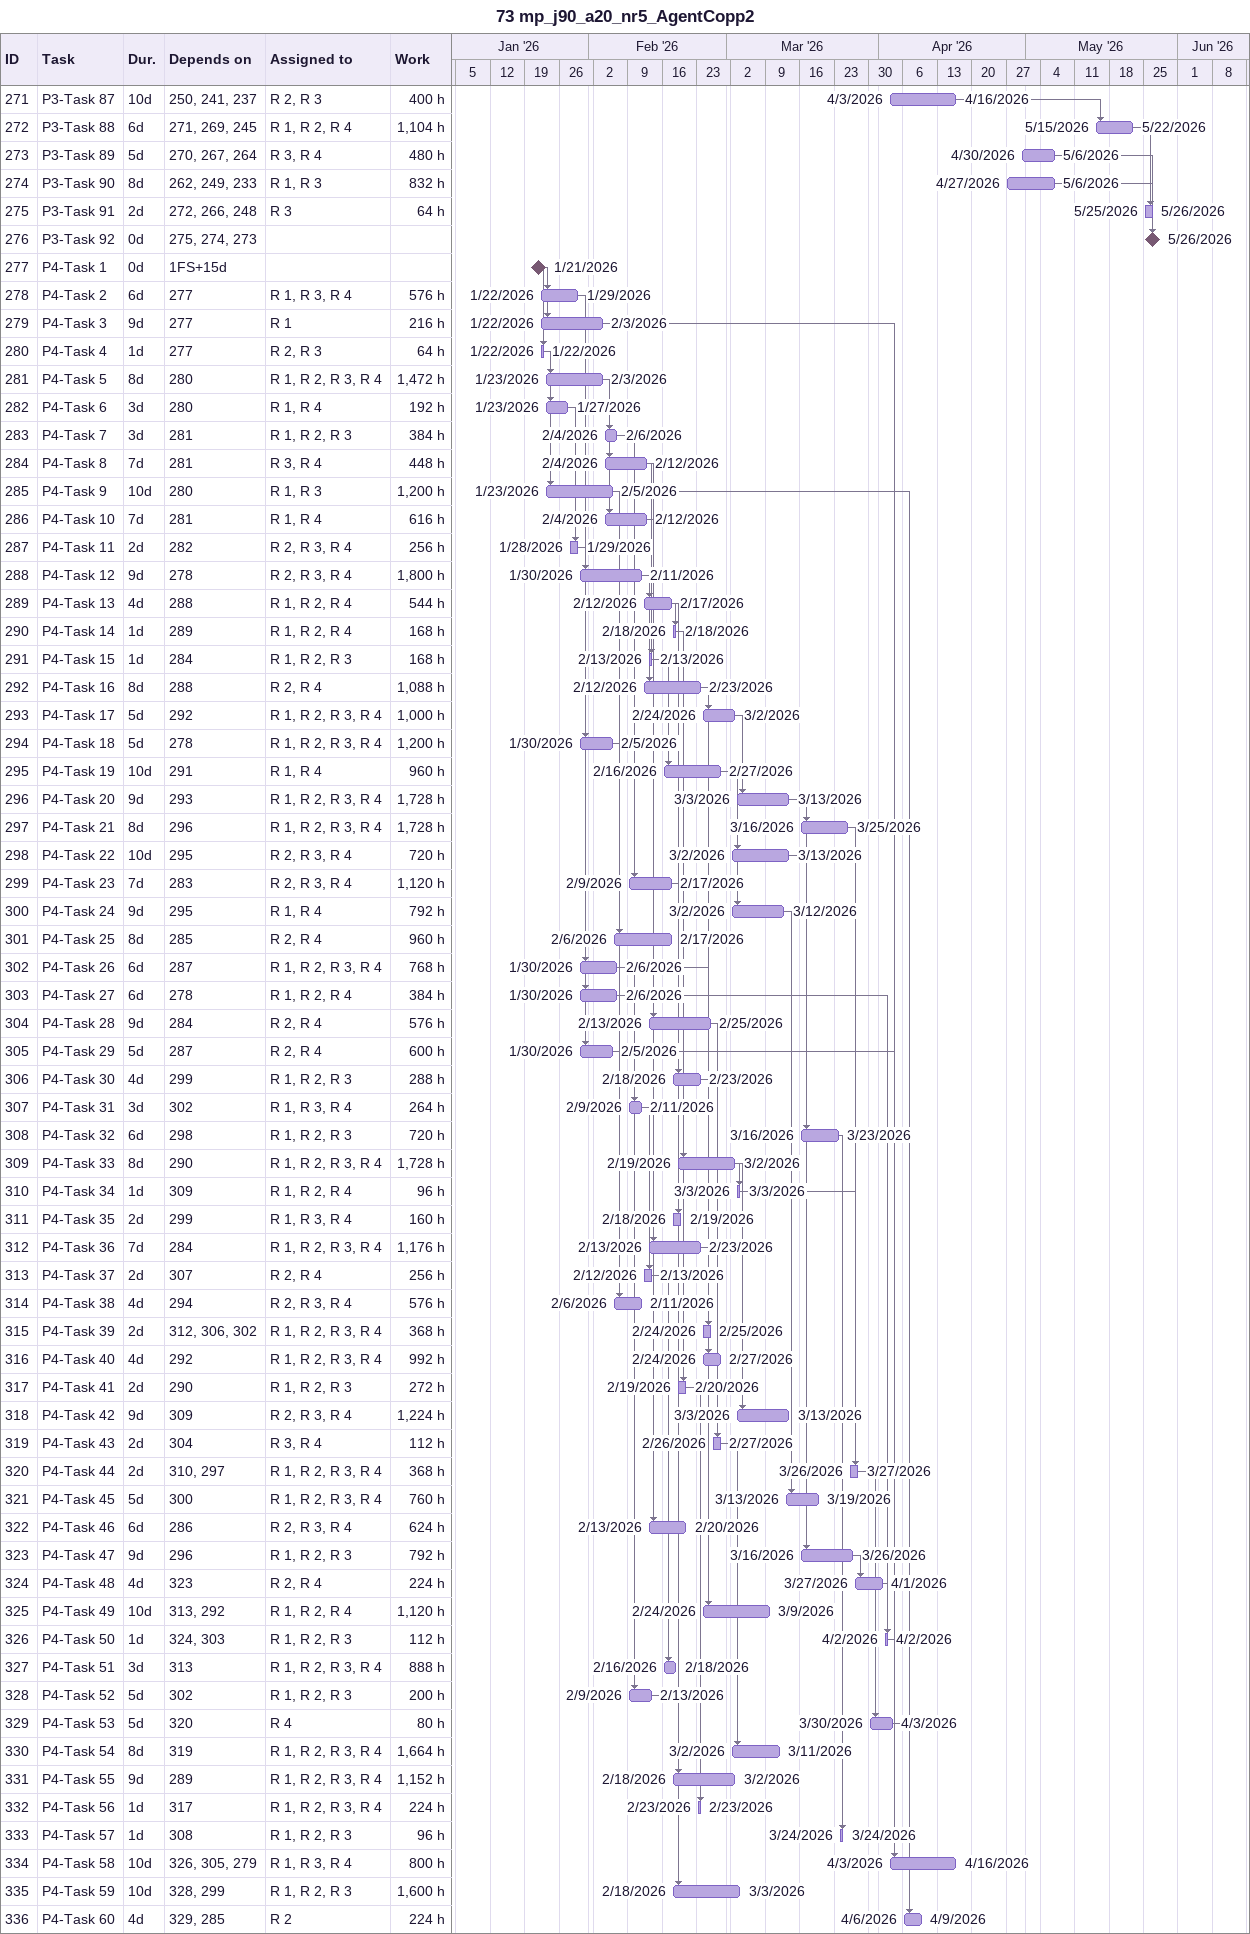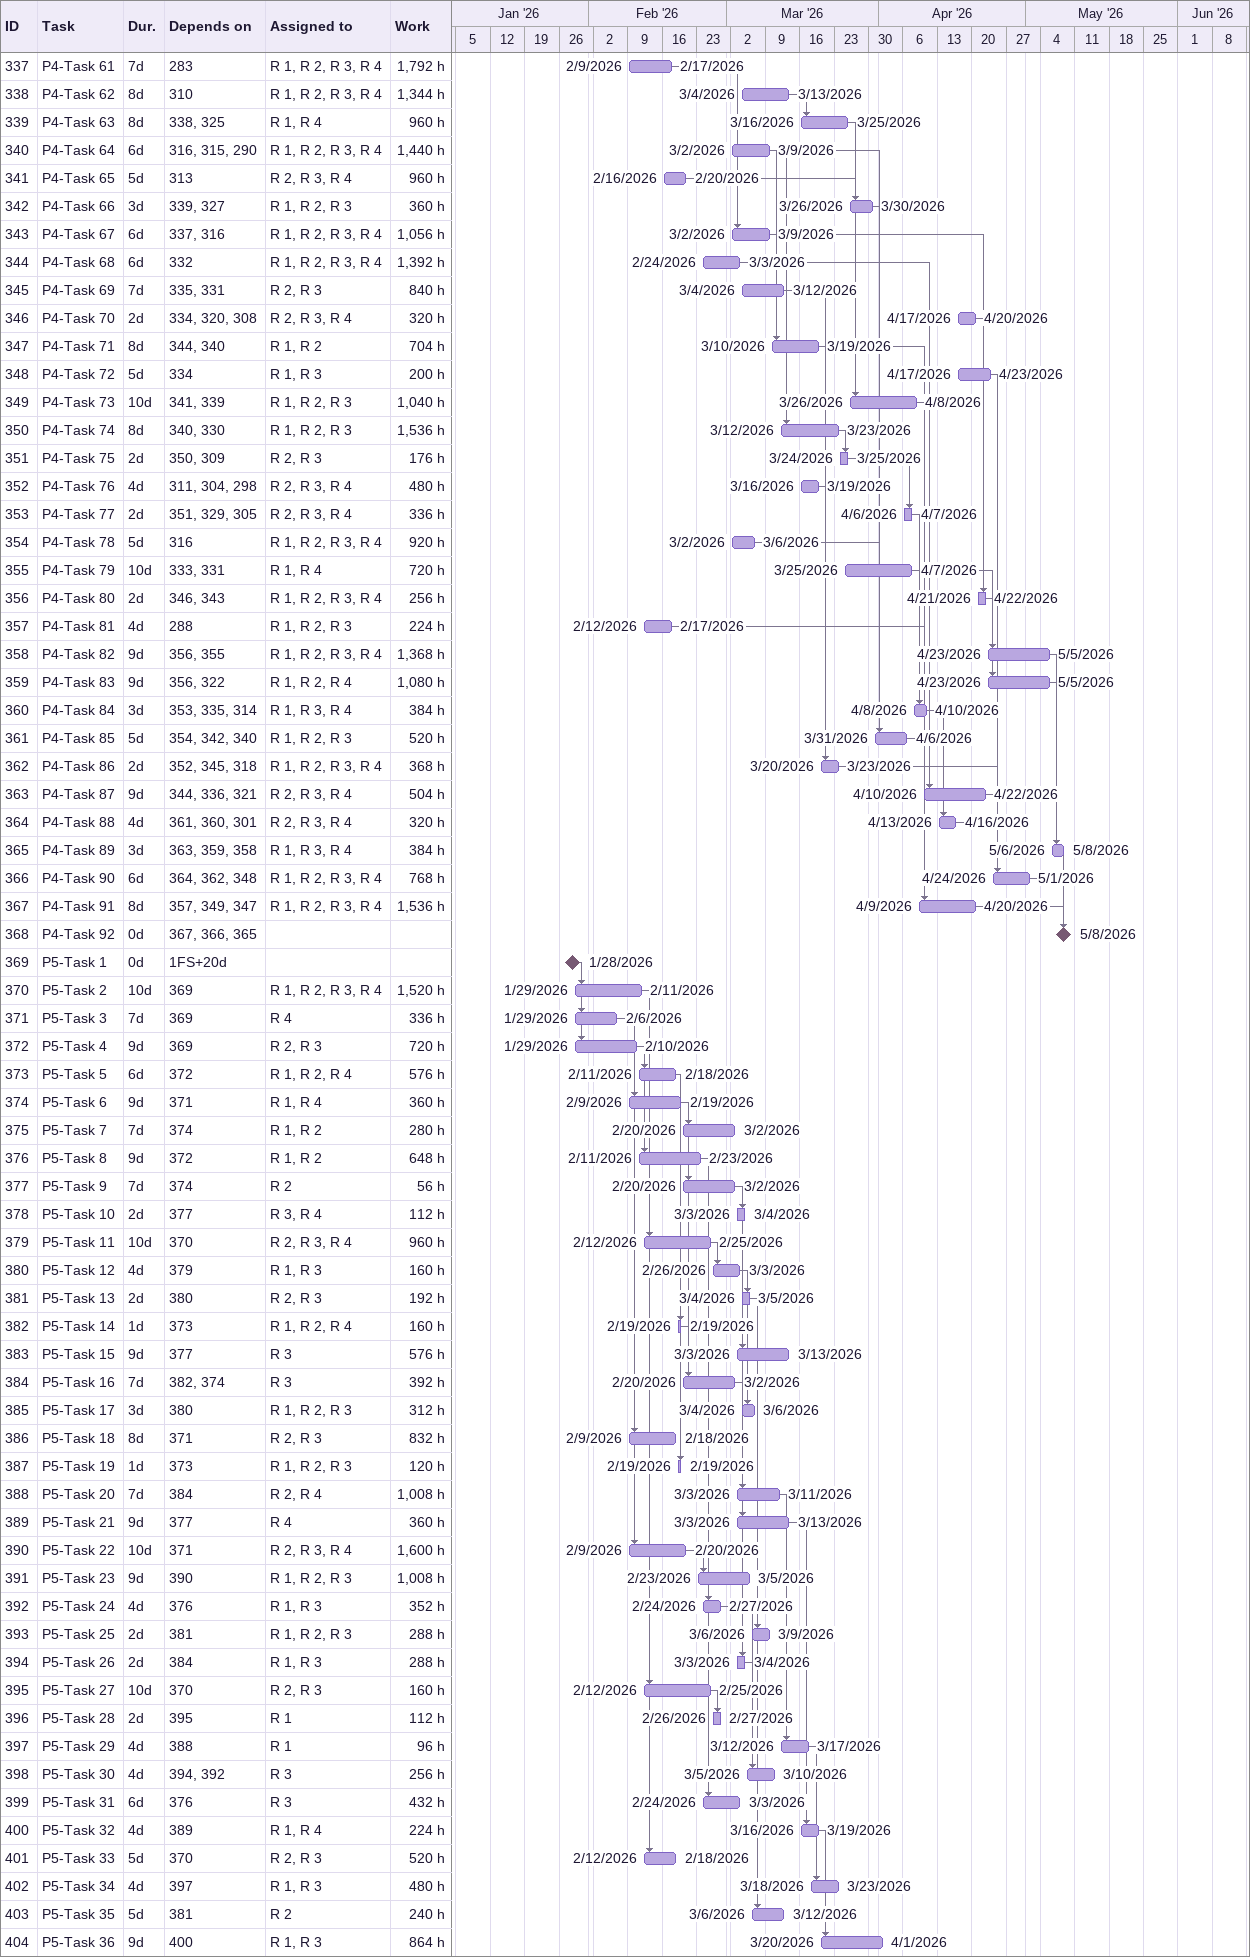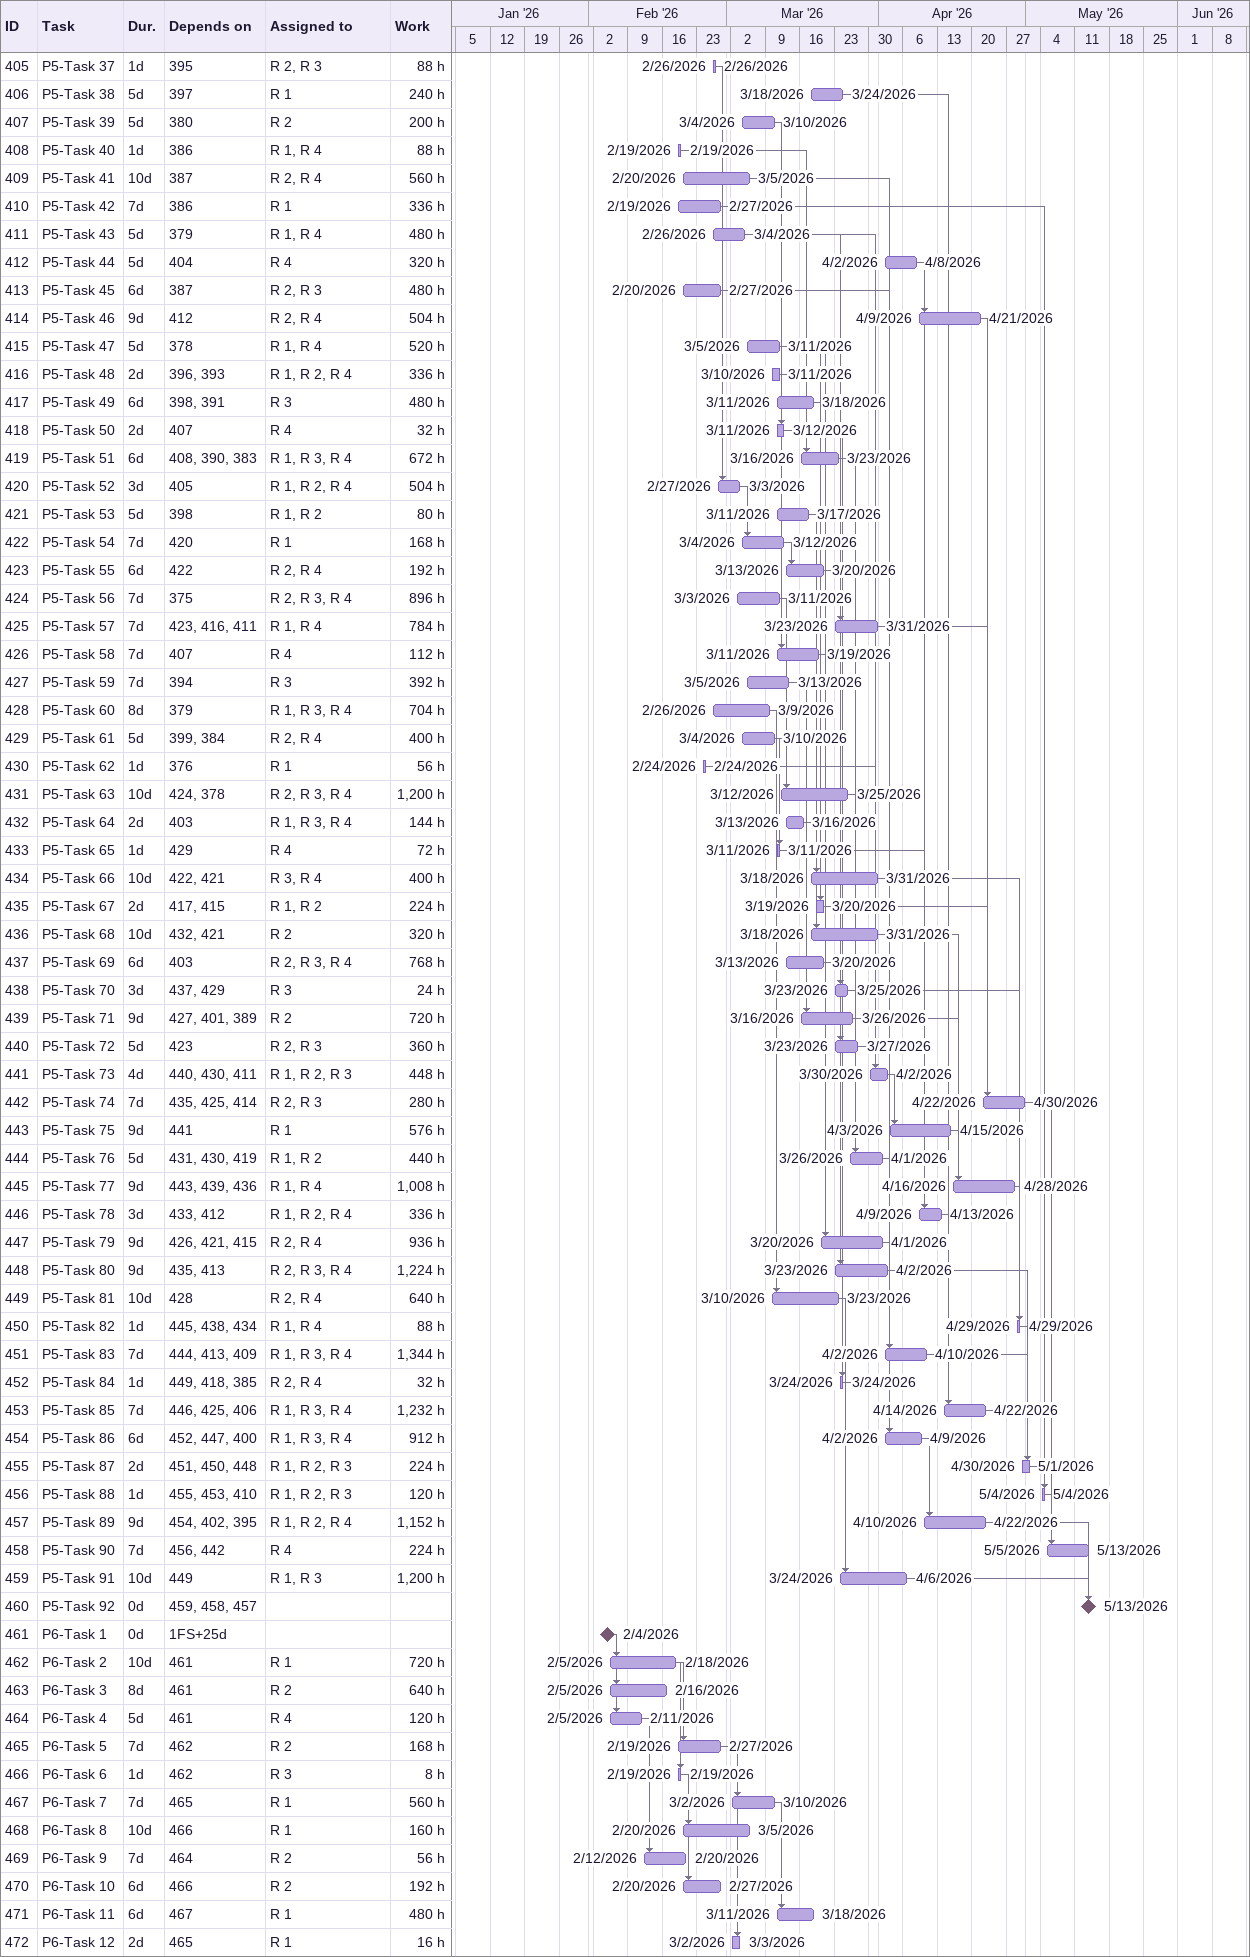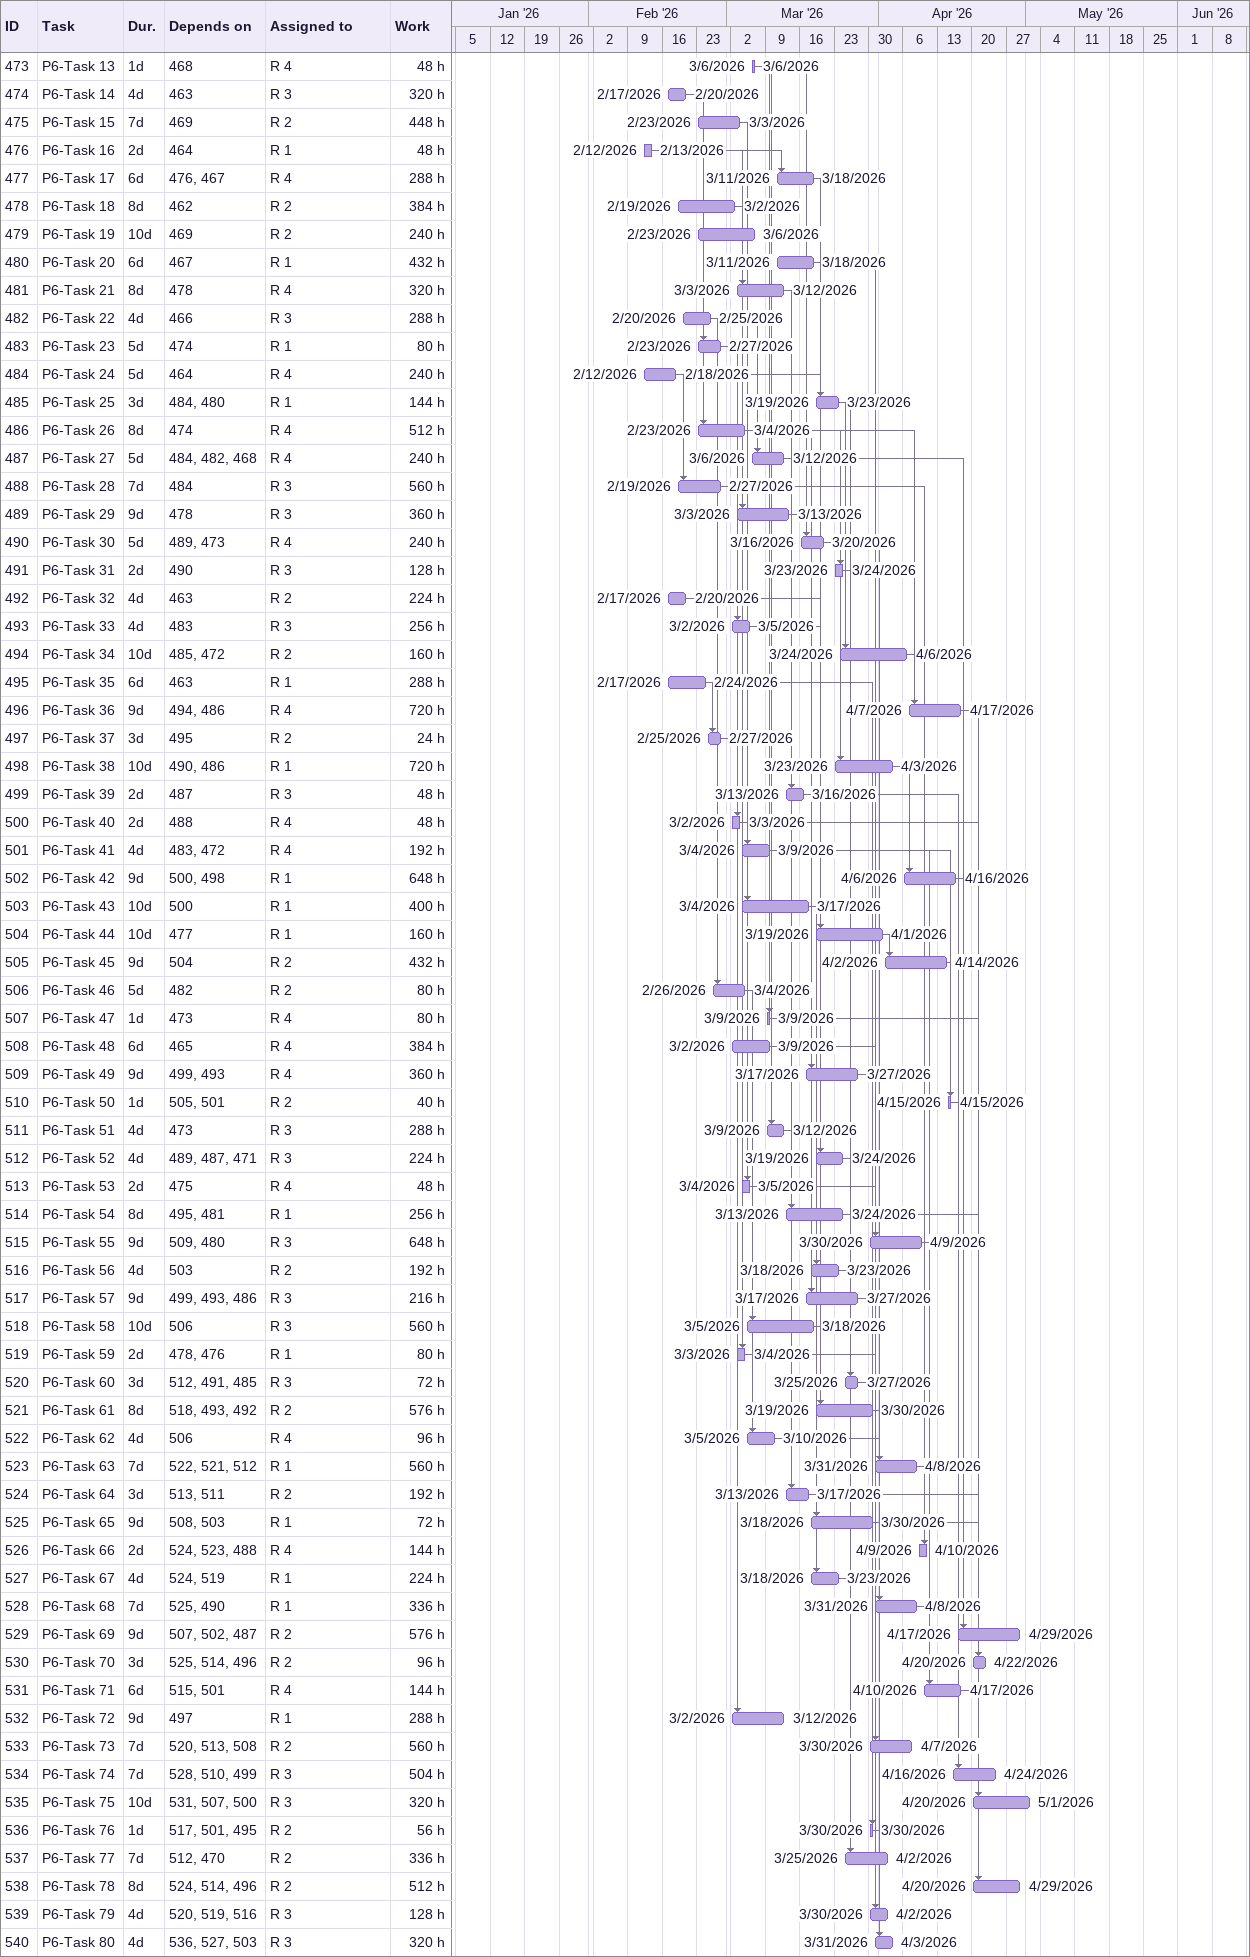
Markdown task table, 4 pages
73 mp_j90_a20_nr5_AgentCopp2

| ID | Task | Duration | Start | Finish | Predecessors | Resources | Work (h) |
|---|---|---|---|---|---|---|---|
| 271 | P3-Task 87 | 10d | 2026-04-03 | 2026-04-16 | 250, 241, 237 | R 2, R 3 | 400 |
| 272 | P3-Task 88 | 6d | 2026-05-15 | 2026-05-22 | 271, 269, 245 | R 1, R 2, R 4 | 1104 |
| 273 | P3-Task 89 | 5d | 2026-04-30 | 2026-05-06 | 270, 267, 264 | R 3, R 4 | 480 |
| 274 | P3-Task 90 | 8d | 2026-04-27 | 2026-05-06 | 262, 249, 233 | R 1, R 3 | 832 |
| 275 | P3-Task 91 | 2d | 2026-05-25 | 2026-05-26 | 272, 266, 248 | R 3 | 64 |
| 276 | P3-Task 92 | 0d | 2026-05-26 | 2026-05-26 | 275, 274, 273 |  |  |
| 277 | P4-Task 1 | 0d | 2026-01-21 | 2026-01-21 | 1FS+15d |  |  |
| 278 | P4-Task 2 | 6d | 2026-01-22 | 2026-01-29 | 277 | R 1, R 3, R 4 | 576 |
| 279 | P4-Task 3 | 9d | 2026-01-22 | 2026-02-03 | 277 | R 1 | 216 |
| 280 | P4-Task 4 | 1d | 2026-01-22 | 2026-01-22 | 277 | R 2, R 3 | 64 |
| 281 | P4-Task 5 | 8d | 2026-01-23 | 2026-02-03 | 280 | R 1, R 2, R 3, R 4 | 1472 |
| 282 | P4-Task 6 | 3d | 2026-01-23 | 2026-01-27 | 280 | R 1, R 4 | 192 |
| 283 | P4-Task 7 | 3d | 2026-02-04 | 2026-02-06 | 281 | R 1, R 2, R 3 | 384 |
| 284 | P4-Task 8 | 7d | 2026-02-04 | 2026-02-12 | 281 | R 3, R 4 | 448 |
| 285 | P4-Task 9 | 10d | 2026-01-23 | 2026-02-05 | 280 | R 1, R 3 | 1200 |
| 286 | P4-Task 10 | 7d | 2026-02-04 | 2026-02-12 | 281 | R 1, R 4 | 616 |
| 287 | P4-Task 11 | 2d | 2026-01-28 | 2026-01-29 | 282 | R 2, R 3, R 4 | 256 |
| 288 | P4-Task 12 | 9d | 2026-01-30 | 2026-02-11 | 278 | R 2, R 3, R 4 | 1800 |
| 289 | P4-Task 13 | 4d | 2026-02-12 | 2026-02-17 | 288 | R 1, R 2, R 4 | 544 |
| 290 | P4-Task 14 | 1d | 2026-02-18 | 2026-02-18 | 289 | R 1, R 2, R 4 | 168 |
| 291 | P4-Task 15 | 1d | 2026-02-13 | 2026-02-13 | 284 | R 1, R 2, R 3 | 168 |
| 292 | P4-Task 16 | 8d | 2026-02-12 | 2026-02-23 | 288 | R 2, R 4 | 1088 |
| 293 | P4-Task 17 | 5d | 2026-02-24 | 2026-03-02 | 292 | R 1, R 2, R 3, R 4 | 1000 |
| 294 | P4-Task 18 | 5d | 2026-01-30 | 2026-02-05 | 278 | R 1, R 2, R 3, R 4 | 1200 |
| 295 | P4-Task 19 | 10d | 2026-02-16 | 2026-02-27 | 291 | R 1, R 4 | 960 |
| 296 | P4-Task 20 | 9d | 2026-03-03 | 2026-03-13 | 293 | R 1, R 2, R 3, R 4 | 1728 |
| 297 | P4-Task 21 | 8d | 2026-03-16 | 2026-03-25 | 296 | R 1, R 2, R 3, R 4 | 1728 |
| 298 | P4-Task 22 | 10d | 2026-03-02 | 2026-03-13 | 295 | R 2, R 3, R 4 | 720 |
| 299 | P4-Task 23 | 7d | 2026-02-09 | 2026-02-17 | 283 | R 2, R 3, R 4 | 1120 |
| 300 | P4-Task 24 | 9d | 2026-03-02 | 2026-03-12 | 295 | R 1, R 4 | 792 |
| 301 | P4-Task 25 | 8d | 2026-02-06 | 2026-02-17 | 285 | R 2, R 4 | 960 |
| 302 | P4-Task 26 | 6d | 2026-01-30 | 2026-02-06 | 287 | R 1, R 2, R 3, R 4 | 768 |
| 303 | P4-Task 27 | 6d | 2026-01-30 | 2026-02-06 | 278 | R 1, R 2, R 4 | 384 |
| 304 | P4-Task 28 | 9d | 2026-02-13 | 2026-02-25 | 284 | R 2, R 4 | 576 |
| 305 | P4-Task 29 | 5d | 2026-01-30 | 2026-02-05 | 287 | R 2, R 4 | 600 |
| 306 | P4-Task 30 | 4d | 2026-02-18 | 2026-02-23 | 299 | R 1, R 2, R 3 | 288 |
| 307 | P4-Task 31 | 3d | 2026-02-09 | 2026-02-11 | 302 | R 1, R 3, R 4 | 264 |
| 308 | P4-Task 32 | 6d | 2026-03-16 | 2026-03-23 | 298 | R 1, R 2, R 3 | 720 |
| 309 | P4-Task 33 | 8d | 2026-02-19 | 2026-03-02 | 290 | R 1, R 2, R 3, R 4 | 1728 |
| 310 | P4-Task 34 | 1d | 2026-03-03 | 2026-03-03 | 309 | R 1, R 2, R 4 | 96 |
| 311 | P4-Task 35 | 2d | 2026-02-18 | 2026-02-19 | 299 | R 1, R 3, R 4 | 160 |
| 312 | P4-Task 36 | 7d | 2026-02-13 | 2026-02-23 | 284 | R 1, R 2, R 3, R 4 | 1176 |
| 313 | P4-Task 37 | 2d | 2026-02-12 | 2026-02-13 | 307 | R 2, R 4 | 256 |
| 314 | P4-Task 38 | 4d | 2026-02-06 | 2026-02-11 | 294 | R 2, R 3, R 4 | 576 |
| 315 | P4-Task 39 | 2d | 2026-02-24 | 2026-02-25 | 312, 306, 302 | R 1, R 2, R 3, R 4 | 368 |
| 316 | P4-Task 40 | 4d | 2026-02-24 | 2026-02-27 | 292 | R 1, R 2, R 3, R 4 | 992 |
| 317 | P4-Task 41 | 2d | 2026-02-19 | 2026-02-20 | 290 | R 1, R 2, R 3 | 272 |
| 318 | P4-Task 42 | 9d | 2026-03-03 | 2026-03-13 | 309 | R 2, R 3, R 4 | 1224 |
| 319 | P4-Task 43 | 2d | 2026-02-26 | 2026-02-27 | 304 | R 3, R 4 | 112 |
| 320 | P4-Task 44 | 2d | 2026-03-26 | 2026-03-27 | 310, 297 | R 1, R 2, R 3, R 4 | 368 |
| 321 | P4-Task 45 | 5d | 2026-03-13 | 2026-03-19 | 300 | R 1, R 2, R 3, R 4 | 760 |
| 322 | P4-Task 46 | 6d | 2026-02-13 | 2026-02-20 | 286 | R 2, R 3, R 4 | 624 |
| 323 | P4-Task 47 | 9d | 2026-03-16 | 2026-03-26 | 296 | R 1, R 2, R 3 | 792 |
| 324 | P4-Task 48 | 4d | 2026-03-27 | 2026-04-01 | 323 | R 2, R 4 | 224 |
| 325 | P4-Task 49 | 10d | 2026-02-24 | 2026-03-09 | 313, 292 | R 1, R 2, R 4 | 1120 |
| 326 | P4-Task 50 | 1d | 2026-04-02 | 2026-04-02 | 324, 303 | R 1, R 2, R 3 | 112 |
| 327 | P4-Task 51 | 3d | 2026-02-16 | 2026-02-18 | 313 | R 1, R 2, R 3, R 4 | 888 |
| 328 | P4-Task 52 | 5d | 2026-02-09 | 2026-02-13 | 302 | R 1, R 2, R 3 | 200 |
| 329 | P4-Task 53 | 5d | 2026-03-30 | 2026-04-03 | 320 | R 4 | 80 |
| 330 | P4-Task 54 | 8d | 2026-03-02 | 2026-03-11 | 319 | R 1, R 2, R 3, R 4 | 1664 |
| 331 | P4-Task 55 | 9d | 2026-02-18 | 2026-03-02 | 289 | R 1, R 2, R 3, R 4 | 1152 |
| 332 | P4-Task 56 | 1d | 2026-02-23 | 2026-02-23 | 317 | R 1, R 2, R 3, R 4 | 224 |
| 333 | P4-Task 57 | 1d | 2026-03-24 | 2026-03-24 | 308 | R 1, R 2, R 3 | 96 |
| 334 | P4-Task 58 | 10d | 2026-04-03 | 2026-04-16 | 326, 305, 279 | R 1, R 3, R 4 | 800 |
| 335 | P4-Task 59 | 10d | 2026-02-18 | 2026-03-03 | 328, 299 | R 1, R 2, R 3 | 1600 |
| 336 | P4-Task 60 | 4d | 2026-04-06 | 2026-04-09 | 329, 285 | R 2 | 224 |
| 337 | P4-Task 61 | 7d | 2026-02-09 | 2026-02-17 | 283 | R 1, R 2, R 3, R 4 | 1792 |
| 338 | P4-Task 62 | 8d | 2026-03-04 | 2026-03-13 | 310 | R 1, R 2, R 3, R 4 | 1344 |
| 339 | P4-Task 63 | 8d | 2026-03-16 | 2026-03-25 | 338, 325 | R 1, R 4 | 960 |
| 340 | P4-Task 64 | 6d | 2026-03-02 | 2026-03-09 | 316, 315, 290 | R 1, R 2, R 3, R 4 | 1440 |
| 341 | P4-Task 65 | 5d | 2026-02-16 | 2026-02-20 | 313 | R 2, R 3, R 4 | 960 |
| 342 | P4-Task 66 | 3d | 2026-03-26 | 2026-03-30 | 339, 327 | R 1, R 2, R 3 | 360 |
| 343 | P4-Task 67 | 6d | 2026-03-02 | 2026-03-09 | 337, 316 | R 1, R 2, R 3, R 4 | 1056 |
| 344 | P4-Task 68 | 6d | 2026-02-24 | 2026-03-03 | 332 | R 1, R 2, R 3, R 4 | 1392 |
| 345 | P4-Task 69 | 7d | 2026-03-04 | 2026-03-12 | 335, 331 | R 2, R 3 | 840 |
| 346 | P4-Task 70 | 2d | 2026-04-17 | 2026-04-20 | 334, 320, 308 | R 2, R 3, R 4 | 320 |
| 347 | P4-Task 71 | 8d | 2026-03-10 | 2026-03-19 | 344, 340 | R 1, R 2 | 704 |
| 348 | P4-Task 72 | 5d | 2026-04-17 | 2026-04-23 | 334 | R 1, R 3 | 200 |
| 349 | P4-Task 73 | 10d | 2026-03-26 | 2026-04-08 | 341, 339 | R 1, R 2, R 3 | 1040 |
| 350 | P4-Task 74 | 8d | 2026-03-12 | 2026-03-23 | 340, 330 | R 1, R 2, R 3 | 1536 |
| 351 | P4-Task 75 | 2d | 2026-03-24 | 2026-03-25 | 350, 309 | R 2, R 3 | 176 |
| 352 | P4-Task 76 | 4d | 2026-03-16 | 2026-03-19 | 311, 304, 298 | R 2, R 3, R 4 | 480 |
| 353 | P4-Task 77 | 2d | 2026-04-06 | 2026-04-07 | 351, 329, 305 | R 2, R 3, R 4 | 336 |
| 354 | P4-Task 78 | 5d | 2026-03-02 | 2026-03-06 | 316 | R 1, R 2, R 3, R 4 | 920 |
| 355 | P4-Task 79 | 10d | 2026-03-25 | 2026-04-07 | 333, 331 | R 1, R 4 | 720 |
| 356 | P4-Task 80 | 2d | 2026-04-21 | 2026-04-22 | 346, 343 | R 1, R 2, R 3, R 4 | 256 |
| 357 | P4-Task 81 | 4d | 2026-02-12 | 2026-02-17 | 288 | R 1, R 2, R 3 | 224 |
| 358 | P4-Task 82 | 9d | 2026-04-23 | 2026-05-05 | 356, 355 | R 1, R 2, R 3, R 4 | 1368 |
| 359 | P4-Task 83 | 9d | 2026-04-23 | 2026-05-05 | 356, 322 | R 1, R 2, R 4 | 1080 |
| 360 | P4-Task 84 | 3d | 2026-04-08 | 2026-04-10 | 353, 335, 314 | R 1, R 3, R 4 | 384 |
| 361 | P4-Task 85 | 5d | 2026-03-31 | 2026-04-06 | 354, 342, 340 | R 1, R 2, R 3 | 520 |
| 362 | P4-Task 86 | 2d | 2026-03-20 | 2026-03-23 | 352, 345, 318 | R 1, R 2, R 3, R 4 | 368 |
| 363 | P4-Task 87 | 9d | 2026-04-10 | 2026-04-22 | 344, 336, 321 | R 2, R 3, R 4 | 504 |
| 364 | P4-Task 88 | 4d | 2026-04-13 | 2026-04-16 | 361, 360, 301 | R 2, R 3, R 4 | 320 |
| 365 | P4-Task 89 | 3d | 2026-05-06 | 2026-05-08 | 363, 359, 358 | R 1, R 3, R 4 | 384 |
| 366 | P4-Task 90 | 6d | 2026-04-24 | 2026-05-01 | 364, 362, 348 | R 1, R 2, R 3, R 4 | 768 |
| 367 | P4-Task 91 | 8d | 2026-04-09 | 2026-04-20 | 357, 349, 347 | R 1, R 2, R 3, R 4 | 1536 |
| 368 | P4-Task 92 | 0d | 2026-05-08 | 2026-05-08 | 367, 366, 365 |  |  |
| 369 | P5-Task 1 | 0d | 2026-01-28 | 2026-01-28 | 1FS+20d |  |  |
| 370 | P5-Task 2 | 10d | 2026-01-29 | 2026-02-11 | 369 | R 1, R 2, R 3, R 4 | 1520 |
| 371 | P5-Task 3 | 7d | 2026-01-29 | 2026-02-06 | 369 | R 4 | 336 |
| 372 | P5-Task 4 | 9d | 2026-01-29 | 2026-02-10 | 369 | R 2, R 3 | 720 |
| 373 | P5-Task 5 | 6d | 2026-02-11 | 2026-02-18 | 372 | R 1, R 2, R 4 | 576 |
| 374 | P5-Task 6 | 9d | 2026-02-09 | 2026-02-19 | 371 | R 1, R 4 | 360 |
| 375 | P5-Task 7 | 7d | 2026-02-20 | 2026-03-02 | 374 | R 1, R 2 | 280 |
| 376 | P5-Task 8 | 9d | 2026-02-11 | 2026-02-23 | 372 | R 1, R 2 | 648 |
| 377 | P5-Task 9 | 7d | 2026-02-20 | 2026-03-02 | 374 | R 2 | 56 |
| 378 | P5-Task 10 | 2d | 2026-03-03 | 2026-03-04 | 377 | R 3, R 4 | 112 |
| 379 | P5-Task 11 | 10d | 2026-02-12 | 2026-02-25 | 370 | R 2, R 3, R 4 | 960 |
| 380 | P5-Task 12 | 4d | 2026-02-26 | 2026-03-03 | 379 | R 1, R 3 | 160 |
| 381 | P5-Task 13 | 2d | 2026-03-04 | 2026-03-05 | 380 | R 2, R 3 | 192 |
| 382 | P5-Task 14 | 1d | 2026-02-19 | 2026-02-19 | 373 | R 1, R 2, R 4 | 160 |
| 383 | P5-Task 15 | 9d | 2026-03-03 | 2026-03-13 | 377 | R 3 | 576 |
| 384 | P5-Task 16 | 7d | 2026-02-20 | 2026-03-02 | 382, 374 | R 3 | 392 |
| 385 | P5-Task 17 | 3d | 2026-03-04 | 2026-03-06 | 380 | R 1, R 2, R 3 | 312 |
| 386 | P5-Task 18 | 8d | 2026-02-09 | 2026-02-18 | 371 | R 2, R 3 | 832 |
| 387 | P5-Task 19 | 1d | 2026-02-19 | 2026-02-19 | 373 | R 1, R 2, R 3 | 120 |
| 388 | P5-Task 20 | 7d | 2026-03-03 | 2026-03-11 | 384 | R 2, R 4 | 1008 |
| 389 | P5-Task 21 | 9d | 2026-03-03 | 2026-03-13 | 377 | R 4 | 360 |
| 390 | P5-Task 22 | 10d | 2026-02-09 | 2026-02-20 | 371 | R 2, R 3, R 4 | 1600 |
| 391 | P5-Task 23 | 9d | 2026-02-23 | 2026-03-05 | 390 | R 1, R 2, R 3 | 1008 |
| 392 | P5-Task 24 | 4d | 2026-02-24 | 2026-02-27 | 376 | R 1, R 3 | 352 |
| 393 | P5-Task 25 | 2d | 2026-03-06 | 2026-03-09 | 381 | R 1, R 2, R 3 | 288 |
| 394 | P5-Task 26 | 2d | 2026-03-03 | 2026-03-04 | 384 | R 1, R 3 | 288 |
| 395 | P5-Task 27 | 10d | 2026-02-12 | 2026-02-25 | 370 | R 2, R 3 | 160 |
| 396 | P5-Task 28 | 2d | 2026-02-26 | 2026-02-27 | 395 | R 1 | 112 |
| 397 | P5-Task 29 | 4d | 2026-03-12 | 2026-03-17 | 388 | R 1 | 96 |
| 398 | P5-Task 30 | 4d | 2026-03-05 | 2026-03-10 | 394, 392 | R 3 | 256 |
| 399 | P5-Task 31 | 6d | 2026-02-24 | 2026-03-03 | 376 | R 3 | 432 |
| 400 | P5-Task 32 | 4d | 2026-03-16 | 2026-03-19 | 389 | R 1, R 4 | 224 |
| 401 | P5-Task 33 | 5d | 2026-02-12 | 2026-02-18 | 370 | R 2, R 3 | 520 |
| 402 | P5-Task 34 | 4d | 2026-03-18 | 2026-03-23 | 397 | R 1, R 3 | 480 |
| 403 | P5-Task 35 | 5d | 2026-03-06 | 2026-03-12 | 381 | R 2 | 240 |
| 404 | P5-Task 36 | 9d | 2026-03-20 | 2026-04-01 | 400 | R 1, R 3 | 864 |
| 405 | P5-Task 37 | 1d | 2026-02-26 | 2026-02-26 | 395 | R 2, R 3 | 88 |
| 406 | P5-Task 38 | 5d | 2026-03-18 | 2026-03-24 | 397 | R 1 | 240 |
| 407 | P5-Task 39 | 5d | 2026-03-04 | 2026-03-10 | 380 | R 2 | 200 |
| 408 | P5-Task 40 | 1d | 2026-02-19 | 2026-02-19 | 386 | R 1, R 4 | 88 |
| 409 | P5-Task 41 | 10d | 2026-02-20 | 2026-03-05 | 387 | R 2, R 4 | 560 |
| 410 | P5-Task 42 | 7d | 2026-02-19 | 2026-02-27 | 386 | R 1 | 336 |
| 411 | P5-Task 43 | 5d | 2026-02-26 | 2026-03-04 | 379 | R 1, R 4 | 480 |
| 412 | P5-Task 44 | 5d | 2026-04-02 | 2026-04-08 | 404 | R 4 | 320 |
| 413 | P5-Task 45 | 6d | 2026-02-20 | 2026-02-27 | 387 | R 2, R 3 | 480 |
| 414 | P5-Task 46 | 9d | 2026-04-09 | 2026-04-21 | 412 | R 2, R 4 | 504 |
| 415 | P5-Task 47 | 5d | 2026-03-05 | 2026-03-11 | 378 | R 1, R 4 | 520 |
| 416 | P5-Task 48 | 2d | 2026-03-10 | 2026-03-11 | 396, 393 | R 1, R 2, R 4 | 336 |
| 417 | P5-Task 49 | 6d | 2026-03-11 | 2026-03-18 | 398, 391 | R 3 | 480 |
| 418 | P5-Task 50 | 2d | 2026-03-11 | 2026-03-12 | 407 | R 4 | 32 |
| 419 | P5-Task 51 | 6d | 2026-03-16 | 2026-03-23 | 408, 390, 383 | R 1, R 3, R 4 | 672 |
| 420 | P5-Task 52 | 3d | 2026-02-27 | 2026-03-03 | 405 | R 1, R 2, R 4 | 504 |
| 421 | P5-Task 53 | 5d | 2026-03-11 | 2026-03-17 | 398 | R 1, R 2 | 80 |
| 422 | P5-Task 54 | 7d | 2026-03-04 | 2026-03-12 | 420 | R 1 | 168 |
| 423 | P5-Task 55 | 6d | 2026-03-13 | 2026-03-20 | 422 | R 2, R 4 | 192 |
| 424 | P5-Task 56 | 7d | 2026-03-03 | 2026-03-11 | 375 | R 2, R 3, R 4 | 896 |
| 425 | P5-Task 57 | 7d | 2026-03-23 | 2026-03-31 | 423, 416, 411 | R 1, R 4 | 784 |
| 426 | P5-Task 58 | 7d | 2026-03-11 | 2026-03-19 | 407 | R 4 | 112 |
| 427 | P5-Task 59 | 7d | 2026-03-05 | 2026-03-13 | 394 | R 3 | 392 |
| 428 | P5-Task 60 | 8d | 2026-02-26 | 2026-03-09 | 379 | R 1, R 3, R 4 | 704 |
| 429 | P5-Task 61 | 5d | 2026-03-04 | 2026-03-10 | 399, 384 | R 2, R 4 | 400 |
| 430 | P5-Task 62 | 1d | 2026-02-24 | 2026-02-24 | 376 | R 1 | 56 |
| 431 | P5-Task 63 | 10d | 2026-03-12 | 2026-03-25 | 424, 378 | R 2, R 3, R 4 | 1200 |
| 432 | P5-Task 64 | 2d | 2026-03-13 | 2026-03-16 | 403 | R 1, R 3, R 4 | 144 |
| 433 | P5-Task 65 | 1d | 2026-03-11 | 2026-03-11 | 429 | R 4 | 72 |
| 434 | P5-Task 66 | 10d | 2026-03-18 | 2026-03-31 | 422, 421 | R 3, R 4 | 400 |
| 435 | P5-Task 67 | 2d | 2026-03-19 | 2026-03-20 | 417, 415 | R 1, R 2 | 224 |
| 436 | P5-Task 68 | 10d | 2026-03-18 | 2026-03-31 | 432, 421 | R 2 | 320 |
| 437 | P5-Task 69 | 6d | 2026-03-13 | 2026-03-20 | 403 | R 2, R 3, R 4 | 768 |
| 438 | P5-Task 70 | 3d | 2026-03-23 | 2026-03-25 | 437, 429 | R 3 | 24 |
| 439 | P5-Task 71 | 9d | 2026-03-16 | 2026-03-26 | 427, 401, 389 | R 2 | 720 |
| 440 | P5-Task 72 | 5d | 2026-03-23 | 2026-03-27 | 423 | R 2, R 3 | 360 |
| 441 | P5-Task 73 | 4d | 2026-03-30 | 2026-04-02 | 440, 430, 411 | R 1, R 2, R 3 | 448 |
| 442 | P5-Task 74 | 7d | 2026-04-22 | 2026-04-30 | 435, 425, 414 | R 2, R 3 | 280 |
| 443 | P5-Task 75 | 9d | 2026-04-03 | 2026-04-15 | 441 | R 1 | 576 |
| 444 | P5-Task 76 | 5d | 2026-03-26 | 2026-04-01 | 431, 430, 419 | R 1, R 2 | 440 |
| 445 | P5-Task 77 | 9d | 2026-04-16 | 2026-04-28 | 443, 439, 436 | R 1, R 4 | 1008 |
| 446 | P5-Task 78 | 3d | 2026-04-09 | 2026-04-13 | 433, 412 | R 1, R 2, R 4 | 336 |
| 447 | P5-Task 79 | 9d | 2026-03-20 | 2026-04-01 | 426, 421, 415 | R 2, R 4 | 936 |
| 448 | P5-Task 80 | 9d | 2026-03-23 | 2026-04-02 | 435, 413 | R 2, R 3, R 4 | 1224 |
| 449 | P5-Task 81 | 10d | 2026-03-10 | 2026-03-23 | 428 | R 2, R 4 | 640 |
| 450 | P5-Task 82 | 1d | 2026-04-29 | 2026-04-29 | 445, 438, 434 | R 1, R 4 | 88 |
| 451 | P5-Task 83 | 7d | 2026-04-02 | 2026-04-10 | 444, 413, 409 | R 1, R 3, R 4 | 1344 |
| 452 | P5-Task 84 | 1d | 2026-03-24 | 2026-03-24 | 449, 418, 385 | R 2, R 4 | 32 |
| 453 | P5-Task 85 | 7d | 2026-04-14 | 2026-04-22 | 446, 425, 406 | R 1, R 3, R 4 | 1232 |
| 454 | P5-Task 86 | 6d | 2026-04-02 | 2026-04-09 | 452, 447, 400 | R 1, R 3, R 4 | 912 |
| 455 | P5-Task 87 | 2d | 2026-04-30 | 2026-05-01 | 451, 450, 448 | R 1, R 2, R 3 | 224 |
| 456 | P5-Task 88 | 1d | 2026-05-04 | 2026-05-04 | 455, 453, 410 | R 1, R 2, R 3 | 120 |
| 457 | P5-Task 89 | 9d | 2026-04-10 | 2026-04-22 | 454, 402, 395 | R 1, R 2, R 4 | 1152 |
| 458 | P5-Task 90 | 7d | 2026-05-05 | 2026-05-13 | 456, 442 | R 4 | 224 |
| 459 | P5-Task 91 | 10d | 2026-03-24 | 2026-04-06 | 449 | R 1, R 3 | 1200 |
| 460 | P5-Task 92 | 0d | 2026-05-13 | 2026-05-13 | 459, 458, 457 |  |  |
| 461 | P6-Task 1 | 0d | 2026-02-04 | 2026-02-04 | 1FS+25d |  |  |
| 462 | P6-Task 2 | 10d | 2026-02-05 | 2026-02-18 | 461 | R 1 | 720 |
| 463 | P6-Task 3 | 8d | 2026-02-05 | 2026-02-16 | 461 | R 2 | 640 |
| 464 | P6-Task 4 | 5d | 2026-02-05 | 2026-02-11 | 461 | R 4 | 120 |
| 465 | P6-Task 5 | 7d | 2026-02-19 | 2026-02-27 | 462 | R 2 | 168 |
| 466 | P6-Task 6 | 1d | 2026-02-19 | 2026-02-19 | 462 | R 3 | 8 |
| 467 | P6-Task 7 | 7d | 2026-03-02 | 2026-03-10 | 465 | R 1 | 560 |
| 468 | P6-Task 8 | 10d | 2026-02-20 | 2026-03-05 | 466 | R 1 | 160 |
| 469 | P6-Task 9 | 7d | 2026-02-12 | 2026-02-20 | 464 | R 2 | 56 |
| 470 | P6-Task 10 | 6d | 2026-02-20 | 2026-02-27 | 466 | R 2 | 192 |
| 471 | P6-Task 11 | 6d | 2026-03-11 | 2026-03-18 | 467 | R 1 | 480 |
| 472 | P6-Task 12 | 2d | 2026-03-02 | 2026-03-03 | 465 | R 1 | 16 |
| 473 | P6-Task 13 | 1d | 2026-03-06 | 2026-03-06 | 468 | R 4 | 48 |
| 474 | P6-Task 14 | 4d | 2026-02-17 | 2026-02-20 | 463 | R 3 | 320 |
| 475 | P6-Task 15 | 7d | 2026-02-23 | 2026-03-03 | 469 | R 2 | 448 |
| 476 | P6-Task 16 | 2d | 2026-02-12 | 2026-02-13 | 464 | R 1 | 48 |
| 477 | P6-Task 17 | 6d | 2026-03-11 | 2026-03-18 | 476, 467 | R 4 | 288 |
| 478 | P6-Task 18 | 8d | 2026-02-19 | 2026-03-02 | 462 | R 2 | 384 |
| 479 | P6-Task 19 | 10d | 2026-02-23 | 2026-03-06 | 469 | R 2 | 240 |
| 480 | P6-Task 20 | 6d | 2026-03-11 | 2026-03-18 | 467 | R 1 | 432 |
| 481 | P6-Task 21 | 8d | 2026-03-03 | 2026-03-12 | 478 | R 4 | 320 |
| 482 | P6-Task 22 | 4d | 2026-02-20 | 2026-02-25 | 466 | R 3 | 288 |
| 483 | P6-Task 23 | 5d | 2026-02-23 | 2026-02-27 | 474 | R 1 | 80 |
| 484 | P6-Task 24 | 5d | 2026-02-12 | 2026-02-18 | 464 | R 4 | 240 |
| 485 | P6-Task 25 | 3d | 2026-03-19 | 2026-03-23 | 484, 480 | R 1 | 144 |
| 486 | P6-Task 26 | 8d | 2026-02-23 | 2026-03-04 | 474 | R 4 | 512 |
| 487 | P6-Task 27 | 5d | 2026-03-06 | 2026-03-12 | 484, 482, 468 | R 4 | 240 |
| 488 | P6-Task 28 | 7d | 2026-02-19 | 2026-02-27 | 484 | R 3 | 560 |
| 489 | P6-Task 29 | 9d | 2026-03-03 | 2026-03-13 | 478 | R 3 | 360 |
| 490 | P6-Task 30 | 5d | 2026-03-16 | 2026-03-20 | 489, 473 | R 4 | 240 |
| 491 | P6-Task 31 | 2d | 2026-03-23 | 2026-03-24 | 490 | R 3 | 128 |
| 492 | P6-Task 32 | 4d | 2026-02-17 | 2026-02-20 | 463 | R 2 | 224 |
| 493 | P6-Task 33 | 4d | 2026-03-02 | 2026-03-05 | 483 | R 3 | 256 |
| 494 | P6-Task 34 | 10d | 2026-03-24 | 2026-04-06 | 485, 472 | R 2 | 160 |
| 495 | P6-Task 35 | 6d | 2026-02-17 | 2026-02-24 | 463 | R 1 | 288 |
| 496 | P6-Task 36 | 9d | 2026-04-07 | 2026-04-17 | 494, 486 | R 4 | 720 |
| 497 | P6-Task 37 | 3d | 2026-02-25 | 2026-02-27 | 495 | R 2 | 24 |
| 498 | P6-Task 38 | 10d | 2026-03-23 | 2026-04-03 | 490, 486 | R 1 | 720 |
| 499 | P6-Task 39 | 2d | 2026-03-13 | 2026-03-16 | 487 | R 3 | 48 |
| 500 | P6-Task 40 | 2d | 2026-03-02 | 2026-03-03 | 488 | R 4 | 48 |
| 501 | P6-Task 41 | 4d | 2026-03-04 | 2026-03-09 | 483, 472 | R 4 | 192 |
| 502 | P6-Task 42 | 9d | 2026-04-06 | 2026-04-16 | 500, 498 | R 1 | 648 |
| 503 | P6-Task 43 | 10d | 2026-03-04 | 2026-03-17 | 500 | R 1 | 400 |
| 504 | P6-Task 44 | 10d | 2026-03-19 | 2026-04-01 | 477 | R 1 | 160 |
| 505 | P6-Task 45 | 9d | 2026-04-02 | 2026-04-14 | 504 | R 2 | 432 |
| 506 | P6-Task 46 | 5d | 2026-02-26 | 2026-03-04 | 482 | R 2 | 80 |
| 507 | P6-Task 47 | 1d | 2026-03-09 | 2026-03-09 | 473 | R 4 | 80 |
| 508 | P6-Task 48 | 6d | 2026-03-02 | 2026-03-09 | 465 | R 4 | 384 |
| 509 | P6-Task 49 | 9d | 2026-03-17 | 2026-03-27 | 499, 493 | R 4 | 360 |
| 510 | P6-Task 50 | 1d | 2026-04-15 | 2026-04-15 | 505, 501 | R 2 | 40 |
| 511 | P6-Task 51 | 4d | 2026-03-09 | 2026-03-12 | 473 | R 3 | 288 |
| 512 | P6-Task 52 | 4d | 2026-03-19 | 2026-03-24 | 489, 487, 471 | R 3 | 224 |
| 513 | P6-Task 53 | 2d | 2026-03-04 | 2026-03-05 | 475 | R 4 | 48 |
| 514 | P6-Task 54 | 8d | 2026-03-13 | 2026-03-24 | 495, 481 | R 1 | 256 |
| 515 | P6-Task 55 | 9d | 2026-03-30 | 2026-04-09 | 509, 480 | R 3 | 648 |
| 516 | P6-Task 56 | 4d | 2026-03-18 | 2026-03-23 | 503 | R 2 | 192 |
| 517 | P6-Task 57 | 9d | 2026-03-17 | 2026-03-27 | 499, 493, 486 | R 3 | 216 |
| 518 | P6-Task 58 | 10d | 2026-03-05 | 2026-03-18 | 506 | R 3 | 560 |
| 519 | P6-Task 59 | 2d | 2026-03-03 | 2026-03-04 | 478, 476 | R 1 | 80 |
| 520 | P6-Task 60 | 3d | 2026-03-25 | 2026-03-27 | 512, 491, 485 | R 3 | 72 |
| 521 | P6-Task 61 | 8d | 2026-03-19 | 2026-03-30 | 518, 493, 492 | R 2 | 576 |
| 522 | P6-Task 62 | 4d | 2026-03-05 | 2026-03-10 | 506 | R 4 | 96 |
| 523 | P6-Task 63 | 7d | 2026-03-31 | 2026-04-08 | 522, 521, 512 | R 1 | 560 |
| 524 | P6-Task 64 | 3d | 2026-03-13 | 2026-03-17 | 513, 511 | R 2 | 192 |
| 525 | P6-Task 65 | 9d | 2026-03-18 | 2026-03-30 | 508, 503 | R 1 | 72 |
| 526 | P6-Task 66 | 2d | 2026-04-09 | 2026-04-10 | 524, 523, 488 | R 4 | 144 |
| 527 | P6-Task 67 | 4d | 2026-03-18 | 2026-03-23 | 524, 519 | R 1 | 224 |
| 528 | P6-Task 68 | 7d | 2026-03-31 | 2026-04-08 | 525, 490 | R 1 | 336 |
| 529 | P6-Task 69 | 9d | 2026-04-17 | 2026-04-29 | 507, 502, 487 | R 2 | 576 |
| 530 | P6-Task 70 | 3d | 2026-04-20 | 2026-04-22 | 525, 514, 496 | R 2 | 96 |
| 531 | P6-Task 71 | 6d | 2026-04-10 | 2026-04-17 | 515, 501 | R 4 | 144 |
| 532 | P6-Task 72 | 9d | 2026-03-02 | 2026-03-12 | 497 | R 1 | 288 |
| 533 | P6-Task 73 | 7d | 2026-03-30 | 2026-04-07 | 520, 513, 508 | R 2 | 560 |
| 534 | P6-Task 74 | 7d | 2026-04-16 | 2026-04-24 | 528, 510, 499 | R 3 | 504 |
| 535 | P6-Task 75 | 10d | 2026-04-20 | 2026-05-01 | 531, 507, 500 | R 3 | 320 |
| 536 | P6-Task 76 | 1d | 2026-03-30 | 2026-03-30 | 517, 501, 495 | R 2 | 56 |
| 537 | P6-Task 77 | 7d | 2026-03-25 | 2026-04-02 | 512, 470 | R 2 | 336 |
| 538 | P6-Task 78 | 8d | 2026-04-20 | 2026-04-29 | 524, 514, 496 | R 2 | 512 |
| 539 | P6-Task 79 | 4d | 2026-03-30 | 2026-04-02 | 520, 519, 516 | R 3 | 128 |
| 540 | P6-Task 80 | 4d | 2026-03-31 | 2026-04-03 | 536, 527, 503 | R 3 | 320 |
